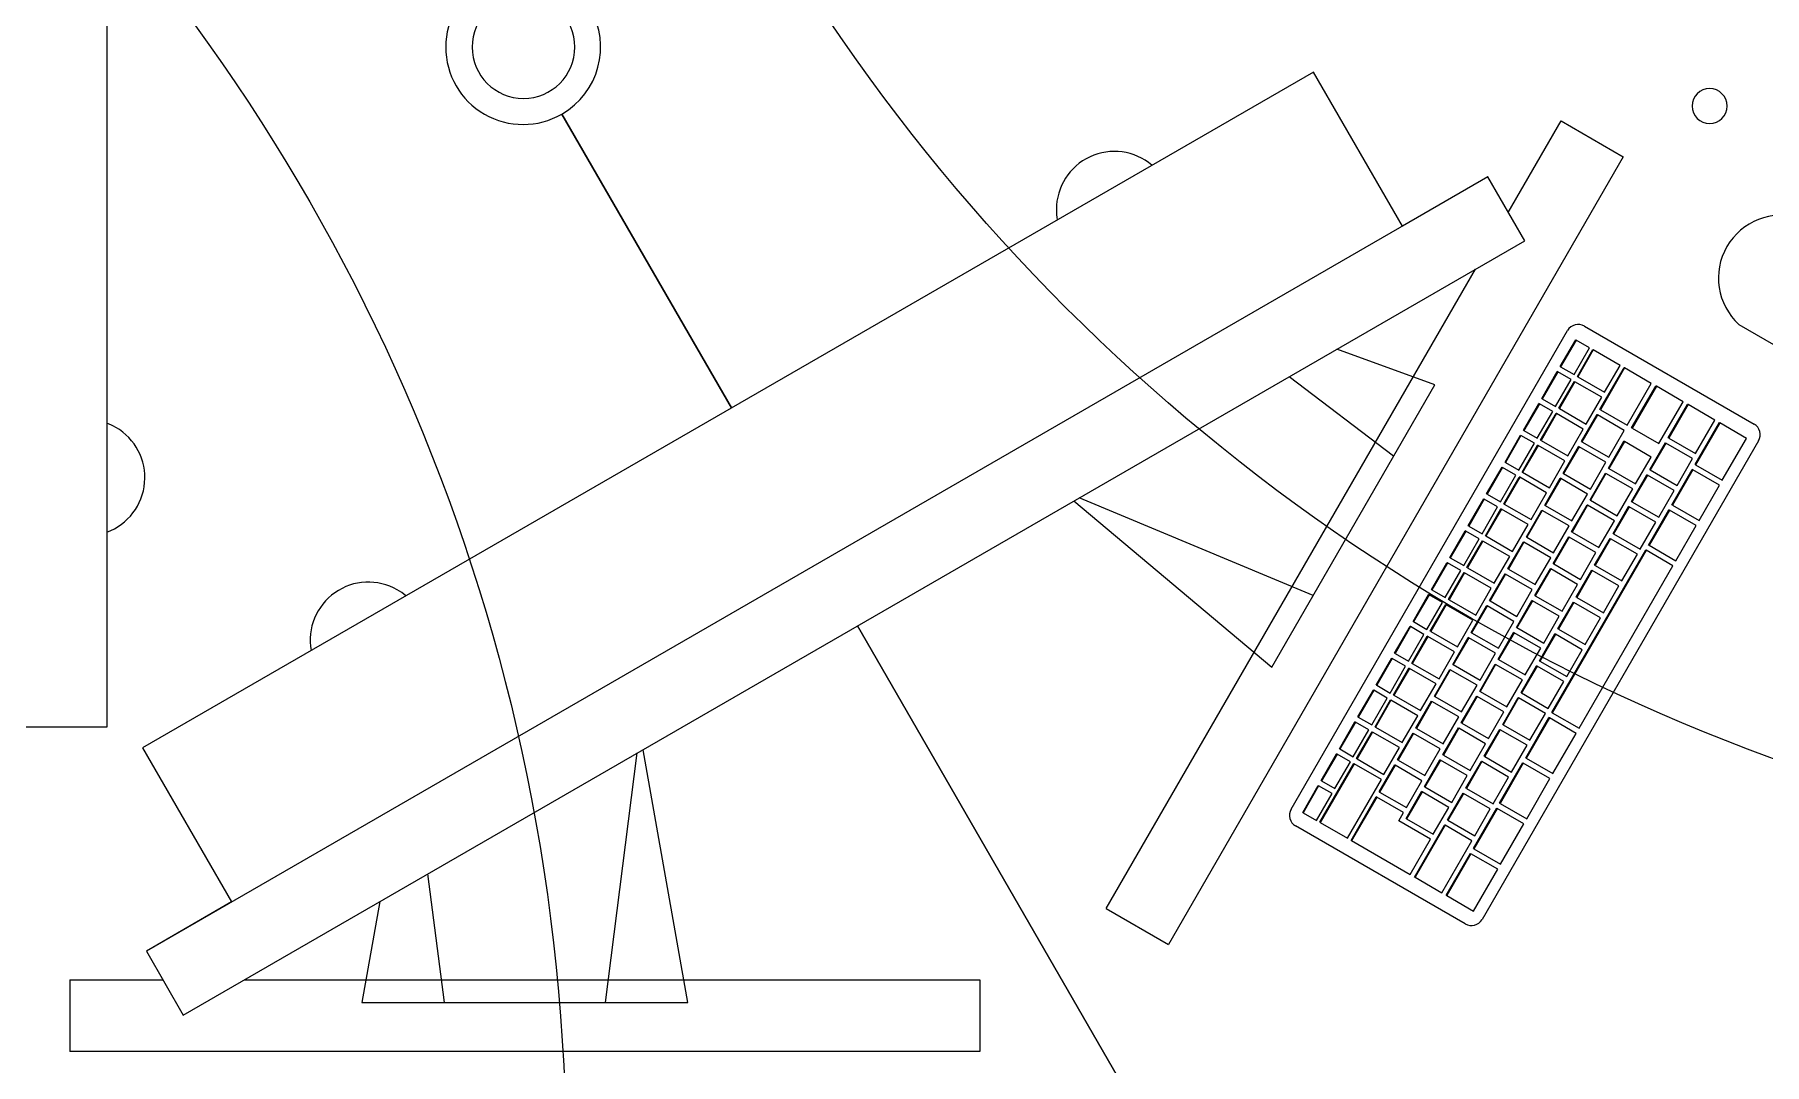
# Model space of a CAD drawing. Header units: millimetres. Extents: x 155920 to 295199, y -4084 to 97293.
# Drawn here: x 176446 to 177339, y 23369 to 23901 of the extents above; entities that cross this region are included whole.
import ezdxf

# ---------------------------------------------------------------- set-up
doc = ezdxf.new("R2010")
doc.units = ezdxf.units.MM
doc.header["$MEASUREMENT"] = 0
for name, color, linetype, lineweight in [('A-GENM', 8, 'CONTINUOUS', 9), ('E-ELEC-EQPM', 8, 'CONTINUOUS', 9), ('I-FURN', 8, 'CONTINUOUS', 9)]:
    doc.layers.add(name, color=color, linetype=linetype, lineweight=lineweight)
doc.layers.add('Social Distancing', color=7, linetype='CONTINUOUS')

msp = doc.modelspace()

# ---------------------------------------------------------------- linework, layer by layer
at = {"layer": 'A-GENM'}
for p, q in [((177094.85, 23500.38), (177237.62, 23747.66)), ((177246.3, 23749.99), (177333.91, 23699.4)), ((177326.02, 23750.86), (177381.01, 23719.11)), ((177233.81, 23729.08), (177241.81, 23742.94)), ((177242.05, 23742.8), (177234.05, 23728.94)), ((177240.96, 23724.95), (177248.96, 23738.81)), ((177242.05, 23742.8), (177241.81, 23742.94)), ((177248.96, 23738.81), (177242.05, 23742.8)), ((177242.67, 23723.96), (177250.67, 23737.82)), ((177250.91, 23737.68), (177242.91, 23723.82)), ((177250.91, 23737.68), (177250.67, 23737.82)), ((177264.74, 23729.7), (177250.91, 23737.68)), ((177234.05, 23728.94), (177233.81, 23729.08)), ((177234.05, 23728.94), (177240.96, 23724.95)), ((177256.74, 23715.84), (177264.74, 23729.7)), ((177224.31, 23712.62), (177232.31, 23726.48)), ((177232.55, 23726.34), (177224.55, 23712.49)), ((177231.46, 23708.5), (177239.46, 23722.35)), ((177232.55, 23726.34), (177232.31, 23726.48)), ((177239.46, 23722.35), (177232.55, 23726.34)), ((177233.17, 23707.51), (177241.17, 23721.36)), ((177241.41, 23721.22), (177233.41, 23707.37)), ((177241.41, 23721.22), (177241.17, 23721.36)), ((177255.24, 23713.24), (177241.41, 23721.22)), ((177242.91, 23723.82), (177242.67, 23723.96)), ((177242.91, 23723.82), (177256.74, 23715.84)), ((177254.33, 23706.84), (177266.83, 23728.49)), ((177267.06, 23728.35), (177254.56, 23706.7)), ((177267.06, 23728.35), (177266.83, 23728.49)), ((177280.87, 23720.38), (177267.06, 23728.35)), ((177268.37, 23698.73), (177280.87, 23720.38)), ((177224.55, 23712.49), (177224.31, 23712.62)), ((177224.55, 23712.49), (177231.46, 23708.5)), ((177247.24, 23699.39), (177255.24, 23713.24)), ((177270.72, 23697.38), (177283.22, 23719.03)), ((177283.46, 23718.89), (177270.96, 23697.24)), ((177283.46, 23718.89), (177283.22, 23719.03)), ((177297.26, 23710.92), (177283.46, 23718.89)), ((177284.76, 23689.27), (177297.26, 23710.92)), ((177214.81, 23696.17), (177222.81, 23710.03)), ((177223.05, 23709.89), (177215.05, 23696.03)), ((177221.96, 23692.04), (177229.96, 23705.9)), ((177223.05, 23709.89), (177222.81, 23710.03)), ((177229.96, 23705.9), (177223.05, 23709.89)), ((177223.67, 23691.05), (177231.67, 23704.91)), ((177231.91, 23704.77), (177223.91, 23690.91)), ((177231.91, 23704.77), (177231.67, 23704.91)), ((177245.74, 23696.79), (177231.91, 23704.77)), ((177233.41, 23707.37), (177233.17, 23707.51)), ((177233.41, 23707.37), (177247.24, 23699.39)), ((177244.83, 23690.39), (177252.83, 23704.24)), ((177253.06, 23704.1), (177245.06, 23690.25)), ((177253.06, 23704.1), (177252.83, 23704.24)), ((177266.89, 23696.12), (177253.06, 23704.1)), ((177254.56, 23706.7), (177254.33, 23706.84)), ((177254.56, 23706.7), (177268.37, 23698.73)), ((177289.61, 23692.24), (177299.61, 23709.56)), ((177299.85, 23709.43), (177289.85, 23692.1)), ((177299.85, 23709.43), (177299.61, 23709.56)), ((177313.65, 23701.46), (177299.85, 23709.43)), ((177205.31, 23679.72), (177213.31, 23693.57)), ((177213.55, 23693.43), (177205.55, 23679.58)), ((177213.55, 23693.43), (177213.31, 23693.57)), ((177220.46, 23689.44), (177213.55, 23693.43)), ((177215.05, 23696.03), (177214.81, 23696.17)), ((177215.05, 23696.03), (177221.96, 23692.04)), ((177237.74, 23682.93), (177245.74, 23696.79)), ((177258.89, 23682.27), (177266.89, 23696.12)), ((177270.96, 23697.24), (177270.72, 23697.38)), ((177270.96, 23697.24), (177284.76, 23689.27)), ((177303.5, 23678.45), (177316, 23700.1)), ((177303.65, 23684.14), (177313.65, 23701.46)), ((177316.24, 23699.96), (177303.74, 23678.31)), ((177316.24, 23699.96), (177316, 23700.1)), ((177330.04, 23691.99), (177316.24, 23699.96)), ((177336.23, 23690.73), (177193.46, 23443.45)), ((177212.46, 23675.59), (177220.46, 23689.44)), ((177214.17, 23674.6), (177222.17, 23688.45)), ((177222.41, 23688.31), (177214.41, 23674.46)), ((177222.41, 23688.31), (177222.17, 23688.45)), ((177236.24, 23680.33), (177222.41, 23688.31)), ((177223.91, 23690.91), (177223.67, 23691.05)), ((177223.91, 23690.91), (177237.74, 23682.93)), ((177235.33, 23673.93), (177243.33, 23687.79)), ((177243.56, 23687.65), (177235.56, 23673.79)), ((177243.56, 23687.65), (177243.33, 23687.79)), ((177257.39, 23679.67), (177243.56, 23687.65)), ((177245.06, 23690.25), (177244.83, 23690.39)), ((177245.06, 23690.25), (177258.89, 23682.27)), ((177258.72, 23676.59), (177266.72, 23690.45)), ((177266.96, 23690.31), (177258.96, 23676.45)), ((177266.96, 23690.31), (177266.72, 23690.45)), ((177280.78, 23682.33), (177266.96, 23690.31)), ((177280.11, 23675.79), (177288.11, 23689.64)), ((177288.35, 23689.51), (177280.35, 23675.65)), ((177288.35, 23689.51), (177288.11, 23689.64)), ((177302.17, 23681.53), (177288.35, 23689.51)), ((177289.85, 23692.1), (177289.61, 23692.24)), ((177289.85, 23692.1), (177303.65, 23684.14)), ((177317.54, 23670.34), (177330.04, 23691.99)), ((177195.81, 23663.26), (177203.81, 23677.12)), ((177204.05, 23676.98), (177196.05, 23663.12)), ((177204.05, 23676.98), (177203.81, 23677.12)), ((177210.96, 23672.99), (177204.05, 23676.98)), ((177205.55, 23679.58), (177205.31, 23679.72)), ((177205.55, 23679.58), (177212.46, 23675.59)), ((177228.24, 23666.48), (177236.24, 23680.33)), ((177249.39, 23665.81), (177257.39, 23679.67)), ((177258.96, 23676.45), (177258.72, 23676.59)), ((177258.96, 23676.45), (177272.78, 23668.47)), ((177272.78, 23668.47), (177280.78, 23682.33)), ((177280.35, 23675.65), (177280.11, 23675.79)), ((177280.35, 23675.65), (177294.17, 23667.67)), ((177291.5, 23657.66), (177302, 23675.85)), ((177302.24, 23675.71), (177291.74, 23657.53)), ((177294.17, 23667.67), (177302.17, 23681.53)), ((177302.24, 23675.71), (177302, 23675.85)), ((177316.04, 23667.74), (177302.24, 23675.71)), ((177303.74, 23678.31), (177303.5, 23678.45)), ((177303.74, 23678.31), (177317.54, 23670.34)), ((177202.96, 23659.13), (177210.96, 23672.99)), ((177204.67, 23658.14), (177212.67, 23672)), ((177212.91, 23671.86), (177204.91, 23658)), ((177212.91, 23671.86), (177212.67, 23672)), ((177226.74, 23663.88), (177212.91, 23671.86)), ((177214.41, 23674.46), (177214.17, 23674.6)), ((177214.41, 23674.46), (177228.24, 23666.48)), ((177225.83, 23657.48), (177233.83, 23671.33)), ((177234.06, 23671.2), (177226.06, 23657.34)), ((177234.06, 23671.2), (177233.83, 23671.33)), ((177247.89, 23663.21), (177234.06, 23671.2)), ((177235.56, 23673.79), (177235.33, 23673.93)), ((177235.56, 23673.79), (177249.39, 23665.81)), ((177249.22, 23660.14), (177257.22, 23673.99)), ((177257.46, 23673.86), (177249.46, 23660)), ((177257.46, 23673.86), (177257.22, 23673.99)), ((177271.28, 23665.88), (177257.46, 23673.86)), ((177270.61, 23659.33), (177278.61, 23673.19)), ((177278.85, 23673.05), (177270.85, 23659.2)), ((177278.85, 23673.05), (177278.61, 23673.19)), ((177292.67, 23665.07), (177278.85, 23673.05)), ((177305.54, 23649.56), (177316.04, 23667.74)), ((177186.31, 23646.81), (177194.31, 23660.66)), ((177194.55, 23660.52), (177186.55, 23646.67)), ((177194.55, 23660.52), (177194.31, 23660.66)), ((177201.46, 23656.53), (177194.55, 23660.52)), ((177196.05, 23663.12), (177195.81, 23663.26)), ((177196.05, 23663.12), (177202.96, 23659.13)), ((177204.91, 23658), (177204.67, 23658.14)), ((177204.91, 23658), (177218.74, 23650.02)), ((177218.74, 23650.02), (177226.74, 23663.88)), ((177226.06, 23657.34), (177225.83, 23657.48)), ((177226.06, 23657.34), (177239.89, 23649.36)), ((177239.72, 23643.68), (177247.72, 23657.54)), ((177239.89, 23649.36), (177247.89, 23663.21)), ((177247.96, 23657.4), (177239.96, 23643.54)), ((177247.96, 23657.4), (177247.72, 23657.54)), ((177261.78, 23649.42), (177247.96, 23657.4)), ((177249.46, 23660), (177249.22, 23660.14)), ((177249.46, 23660), (177263.28, 23652.02)), ((177263.28, 23652.02), (177271.28, 23665.88)), ((177270.85, 23659.2), (177270.61, 23659.33)), ((177270.85, 23659.2), (177284.67, 23651.22)), ((177284.67, 23651.22), (177292.67, 23665.07)), ((177291.74, 23657.53), (177291.5, 23657.66)), ((177291.74, 23657.53), (177305.54, 23649.56)), ((177193.46, 23642.68), (177201.46, 23656.53)), ((177195.17, 23641.69), (177203.17, 23655.54)), ((177203.41, 23655.41), (177195.41, 23641.55)), ((177203.41, 23655.41), (177203.17, 23655.54)), ((177217.24, 23647.43), (177203.41, 23655.41)), ((177216.33, 23641.02), (177224.33, 23654.88)), ((177224.56, 23654.74), (177216.56, 23640.88)), ((177224.56, 23654.74), (177224.33, 23654.88)), ((177238.39, 23646.76), (177224.56, 23654.74)), ((177253.78, 23635.56), (177261.78, 23649.42)), ((177261.11, 23642.88), (177269.11, 23656.74)), ((177269.35, 23656.6), (177261.35, 23642.74)), ((177269.35, 23656.6), (177269.11, 23656.74)), ((177283.17, 23648.62), (177269.35, 23656.6)), ((177275.17, 23634.76), (177283.17, 23648.62)), ((177279.5, 23636.88), (177290, 23655.07)), ((177290.24, 23654.93), (177279.74, 23636.74)), ((177290.24, 23654.93), (177290, 23655.07)), ((177304.04, 23646.96), (177290.24, 23654.93)), ((177176.81, 23630.35), (177184.81, 23644.21)), ((177185.05, 23644.07), (177177.05, 23630.21)), ((177183.96, 23626.22), (177191.96, 23640.08)), ((177185.05, 23644.07), (177184.81, 23644.21)), ((177191.96, 23640.08), (177185.05, 23644.07)), ((177186.55, 23646.67), (177186.31, 23646.81)), ((177186.55, 23646.67), (177193.46, 23642.68)), ((177195.41, 23641.55), (177195.17, 23641.69)), ((177195.41, 23641.55), (177209.24, 23633.57)), ((177209.24, 23633.57), (177217.24, 23647.43)), ((177216.56, 23640.88), (177216.33, 23641.02)), ((177216.56, 23640.88), (177230.39, 23632.9)), ((177230.22, 23627.23), (177238.22, 23641.09)), ((177230.39, 23632.9), (177238.39, 23646.76)), ((177238.46, 23640.95), (177230.46, 23627.09)), ((177238.46, 23640.95), (177238.22, 23641.09)), ((177252.28, 23632.97), (177238.46, 23640.95)), ((177239.96, 23643.54), (177239.72, 23643.68)), ((177239.96, 23643.54), (177253.78, 23635.56)), ((177251.61, 23626.43), (177259.61, 23640.28)), ((177259.85, 23640.14), (177251.85, 23626.29)), ((177259.85, 23640.14), (177259.61, 23640.28)), ((177273.67, 23632.16), (177259.85, 23640.14)), ((177261.35, 23642.74), (177261.11, 23642.88)), ((177261.35, 23642.74), (177275.17, 23634.76)), ((177293.54, 23628.77), (177304.04, 23646.96)), ((177185.67, 23625.23), (177193.67, 23639.09)), ((177193.91, 23638.95), (177185.91, 23625.09)), ((177193.91, 23638.95), (177193.67, 23639.09)), ((177207.74, 23630.97), (177193.91, 23638.95)), ((177199.74, 23617.11), (177207.74, 23630.97)), ((177206.83, 23624.57), (177214.83, 23638.42)), ((177215.06, 23638.29), (177207.06, 23624.43)), ((177215.06, 23638.29), (177214.83, 23638.42)), ((177228.89, 23630.31), (177215.06, 23638.29)), ((177229.5, 23550.28), (177278, 23634.28)), ((177278.24, 23634.14), (177229.74, 23550.14)), ((177244.28, 23619.11), (177252.28, 23632.97)), ((177265.67, 23618.31), (177273.67, 23632.16)), ((177278.24, 23634.14), (177278, 23634.28)), ((177292.04, 23626.17), (177278.24, 23634.14)), ((177279.74, 23636.74), (177279.5, 23636.88)), ((177279.74, 23636.74), (177293.54, 23628.77)), ((177167.31, 23613.9), (177175.31, 23627.75)), ((177175.55, 23627.62), (177167.55, 23613.76)), ((177174.46, 23609.77), (177182.46, 23623.63)), ((177175.55, 23627.62), (177175.31, 23627.75)), ((177182.46, 23623.63), (177175.55, 23627.62)), ((177176.17, 23608.78), (177184.17, 23622.64)), ((177184.41, 23622.5), (177176.41, 23608.64)), ((177177.05, 23630.21), (177176.81, 23630.35)), ((177177.05, 23630.21), (177183.96, 23626.22)), ((177184.41, 23622.5), (177184.17, 23622.64)), ((177198.24, 23614.52), (177184.41, 23622.5)), ((177185.91, 23625.09), (177185.67, 23625.23)), ((177185.91, 23625.09), (177199.74, 23617.11)), ((177197.33, 23608.11), (177205.33, 23621.97)), ((177205.56, 23621.83), (177197.56, 23607.98)), ((177205.56, 23621.83), (177205.33, 23621.97)), ((177219.39, 23613.85), (177205.56, 23621.83)), ((177207.06, 23624.43), (177206.83, 23624.57)), ((177207.06, 23624.43), (177220.89, 23616.45)), ((177220.72, 23610.77), (177228.72, 23624.63)), ((177220.89, 23616.45), (177228.89, 23630.31)), ((177228.96, 23624.49), (177220.96, 23610.64)), ((177228.96, 23624.49), (177228.72, 23624.63)), ((177242.78, 23616.51), (177228.96, 23624.49)), ((177230.46, 23627.09), (177230.22, 23627.23)), ((177230.46, 23627.09), (177244.28, 23619.11)), ((177242.11, 23609.97), (177250.11, 23623.83)), ((177250.35, 23623.69), (177242.35, 23609.83)), ((177243.54, 23542.17), (177292.04, 23626.17)), ((177250.35, 23623.69), (177250.11, 23623.83)), ((177264.17, 23615.71), (177250.35, 23623.69)), ((177251.85, 23626.29), (177251.61, 23626.43)), ((177251.85, 23626.29), (177265.67, 23618.31)), ((177167.55, 23613.76), (177167.31, 23613.9)), ((177167.55, 23613.76), (177174.46, 23609.77)), ((177190.24, 23600.66), (177198.24, 23614.52)), ((177211.39, 23599.99), (177219.39, 23613.85)), ((177234.78, 23602.66), (177242.78, 23616.51)), ((177256.17, 23601.85), (177264.17, 23615.71)), ((177157.81, 23597.44), (177165.81, 23611.3)), ((177166.05, 23611.16), (177158.05, 23597.3)), ((177164.96, 23593.31), (177172.96, 23607.17)), ((177166.05, 23611.16), (177165.81, 23611.3)), ((177172.96, 23607.17), (177166.05, 23611.16)), ((177166.67, 23592.32), (177174.67, 23606.18)), ((177174.91, 23606.04), (177166.91, 23592.19)), ((177174.91, 23606.04), (177174.67, 23606.18)), ((177188.74, 23598.06), (177174.91, 23606.04)), ((177176.41, 23608.64), (177176.17, 23608.78)), ((177176.41, 23608.64), (177190.24, 23600.66)), ((177187.83, 23591.66), (177195.83, 23605.52)), ((177196.06, 23605.38), (177188.06, 23591.52)), ((177196.06, 23605.38), (177195.83, 23605.52)), ((177209.89, 23597.4), (177196.06, 23605.38)), ((177197.56, 23607.98), (177197.33, 23608.11)), ((177197.56, 23607.98), (177211.39, 23599.99)), ((177211.22, 23594.32), (177219.22, 23608.18)), ((177219.46, 23608.04), (177211.46, 23594.18)), ((177219.46, 23608.04), (177219.22, 23608.18)), ((177233.28, 23600.06), (177219.46, 23608.04)), ((177220.96, 23610.64), (177220.72, 23610.77)), ((177220.96, 23610.64), (177234.78, 23602.66)), ((177232.61, 23593.52), (177240.61, 23607.37)), ((177240.85, 23607.23), (177232.85, 23593.38)), ((177240.85, 23607.23), (177240.61, 23607.37)), ((177254.67, 23599.25), (177240.85, 23607.23)), ((177242.35, 23609.83), (177242.11, 23609.97)), ((177242.35, 23609.83), (177256.17, 23601.85)), ((177148.31, 23580.99), (177156.31, 23594.85)), ((177156.55, 23594.71), (177148.55, 23580.85)), ((177156.55, 23594.71), (177156.31, 23594.85)), ((177163.46, 23590.72), (177156.55, 23594.71)), ((177158.05, 23597.3), (177157.81, 23597.44)), ((177158.05, 23597.3), (177164.96, 23593.31)), ((177180.74, 23584.21), (177188.74, 23598.06)), ((177201.89, 23583.54), (177209.89, 23597.4)), ((177225.28, 23586.2), (177233.28, 23600.06)), ((177246.67, 23585.4), (177254.67, 23599.25)), ((177155.46, 23576.86), (177163.46, 23590.72)), ((177157.17, 23575.87), (177165.17, 23589.73)), ((177165.41, 23589.59), (177157.41, 23575.73)), ((177165.41, 23589.59), (177165.17, 23589.73)), ((177179.24, 23581.61), (177165.41, 23589.59)), ((177166.91, 23592.19), (177166.67, 23592.32)), ((177166.91, 23592.19), (177180.74, 23584.21)), ((177178.33, 23575.2), (177186.33, 23589.06)), ((177186.56, 23588.92), (177178.56, 23575.07)), ((177186.56, 23588.92), (177186.33, 23589.06)), ((177200.39, 23580.94), (177186.56, 23588.92)), ((177188.06, 23591.52), (177187.83, 23591.66)), ((177188.06, 23591.52), (177201.89, 23583.54)), ((177201.72, 23577.87), (177209.72, 23591.72)), ((177209.96, 23591.58), (177201.96, 23577.73)), ((177209.96, 23591.58), (177209.72, 23591.72)), ((177223.78, 23583.6), (177209.96, 23591.58)), ((177211.46, 23594.18), (177211.22, 23594.32)), ((177211.46, 23594.18), (177225.28, 23586.2)), ((177223.11, 23577.06), (177231.11, 23590.92)), ((177231.35, 23590.78), (177223.35, 23576.92)), ((177231.35, 23590.78), (177231.11, 23590.92)), ((177245.17, 23582.8), (177231.35, 23590.78)), ((177232.85, 23593.38), (177232.61, 23593.52)), ((177232.85, 23593.38), (177246.67, 23585.4)), ((177138.81, 23564.53), (177146.81, 23578.39)), ((177147.05, 23578.25), (177139.05, 23564.4)), ((177147.05, 23578.25), (177146.81, 23578.39)), ((177153.96, 23574.26), (177147.05, 23578.25)), ((177148.55, 23580.85), (177148.31, 23580.99)), ((177148.55, 23580.85), (177155.46, 23576.86)), ((177171.24, 23567.75), (177179.24, 23581.61)), ((177192.39, 23567.09), (177200.39, 23580.94)), ((177201.96, 23577.73), (177201.72, 23577.87)), ((177201.96, 23577.73), (177215.78, 23569.75)), ((177215.78, 23569.75), (177223.78, 23583.6)), ((177223.35, 23576.92), (177223.11, 23577.06)), ((177223.35, 23576.92), (177237.17, 23568.94)), ((177237.17, 23568.94), (177245.17, 23582.8)), ((177145.96, 23560.41), (177153.96, 23574.26)), ((177147.67, 23559.42), (177155.67, 23573.27)), ((177155.91, 23573.13), (177147.91, 23559.28)), ((177155.91, 23573.13), (177155.67, 23573.27)), ((177169.74, 23565.15), (177155.91, 23573.13)), ((177157.41, 23575.73), (177157.17, 23575.87)), ((177157.41, 23575.73), (177171.24, 23567.75)), ((177168.83, 23558.75), (177176.83, 23572.61)), ((177177.06, 23572.47), (177169.06, 23558.61)), ((177177.06, 23572.47), (177176.83, 23572.61)), ((177190.89, 23564.49), (177177.06, 23572.47)), ((177178.56, 23575.07), (177178.33, 23575.2)), ((177178.56, 23575.07), (177192.39, 23567.09)), ((177192.22, 23561.41), (177200.22, 23575.27)), ((177200.46, 23575.13), (177192.46, 23561.27)), ((177200.46, 23575.13), (177200.22, 23575.27)), ((177214.28, 23567.15), (177200.46, 23575.13)), ((177213.61, 23560.61), (177221.61, 23574.46)), ((177221.85, 23574.33), (177213.85, 23560.47)), ((177221.85, 23574.33), (177221.61, 23574.46)), ((177235.67, 23566.34), (177221.85, 23574.33)), ((177129.31, 23548.08), (177137.31, 23561.94)), ((177137.55, 23561.8), (177129.55, 23547.94)), ((177137.55, 23561.8), (177137.31, 23561.94)), ((177144.46, 23557.81), (177137.55, 23561.8)), ((177139.05, 23564.4), (177138.81, 23564.53)), ((177139.05, 23564.4), (177145.96, 23560.41)), ((177147.91, 23559.28), (177147.67, 23559.42)), ((177147.91, 23559.28), (177161.74, 23551.3)), ((177161.74, 23551.3), (177169.74, 23565.15)), ((177182.89, 23550.63), (177190.89, 23564.49)), ((177192.46, 23561.27), (177192.22, 23561.41)), ((177192.46, 23561.27), (177206.28, 23553.29)), ((177206.28, 23553.29), (177214.28, 23567.15)), ((177213.85, 23560.47), (177213.61, 23560.61)), ((177213.85, 23560.47), (177227.67, 23552.49)), ((177227.67, 23552.49), (177235.67, 23566.34)), ((177136.46, 23543.95), (177144.46, 23557.81)), ((177138.17, 23542.96), (177146.17, 23556.82)), ((177146.41, 23556.68), (177138.41, 23542.82)), ((177146.41, 23556.68), (177146.17, 23556.82)), ((177160.24, 23548.7), (177146.41, 23556.68)), ((177159.33, 23542.3), (177167.33, 23556.15)), ((177167.56, 23556.01), (177159.56, 23542.16)), ((177167.56, 23556.01), (177167.33, 23556.15)), ((177181.39, 23548.03), (177167.56, 23556.01)), ((177169.06, 23558.61), (177168.83, 23558.75)), ((177169.06, 23558.61), (177182.89, 23550.63)), ((177182.72, 23544.96), (177190.72, 23558.81)), ((177190.96, 23558.67), (177182.96, 23544.82)), ((177190.96, 23558.67), (177190.72, 23558.81)), ((177204.78, 23550.69), (177190.96, 23558.67)), ((177196.78, 23536.84), (177204.78, 23550.69)), ((177204.11, 23544.15), (177212.11, 23558.01)), ((177212.35, 23557.87), (177204.35, 23544.01)), ((177212.35, 23557.87), (177212.11, 23558.01)), ((177226.17, 23549.89), (177212.35, 23557.87)), ((177229.74, 23550.14), (177229.5, 23550.28)), ((177229.74, 23550.14), (177243.54, 23542.17)), ((177119.81, 23531.63), (177127.81, 23545.48)), ((177128.05, 23545.34), (177120.05, 23531.49)), ((177126.96, 23527.5), (177134.96, 23541.35)), ((177128.05, 23545.34), (177127.81, 23545.48)), ((177134.96, 23541.35), (177128.05, 23545.34)), ((177129.55, 23547.94), (177129.31, 23548.08)), ((177129.55, 23547.94), (177136.46, 23543.95)), ((177138.41, 23542.82), (177138.17, 23542.96)), ((177138.41, 23542.82), (177152.24, 23534.84)), ((177152.24, 23534.84), (177160.24, 23548.7)), ((177159.56, 23542.16), (177159.33, 23542.3)), ((177159.56, 23542.16), (177173.39, 23534.18)), ((177173.22, 23528.5), (177181.22, 23542.36)), ((177173.39, 23534.18), (177181.39, 23548.03)), ((177181.46, 23542.22), (177173.46, 23528.36)), ((177181.46, 23542.22), (177181.22, 23542.36)), ((177195.28, 23534.24), (177181.46, 23542.22)), ((177182.96, 23544.82), (177182.72, 23544.96)), ((177182.96, 23544.82), (177196.78, 23536.84)), ((177194.61, 23527.7), (177202.61, 23541.55)), ((177202.85, 23541.42), (177194.85, 23527.56)), ((177202.85, 23541.42), (177202.61, 23541.55)), ((177216.67, 23533.44), (177202.85, 23541.42)), ((177204.35, 23544.01), (177204.11, 23544.15)), ((177204.35, 23544.01), (177218.17, 23536.03)), ((177216, 23526.89), (177228, 23547.68)), ((177228.24, 23547.54), (177216.24, 23526.76)), ((177218.17, 23536.03), (177226.17, 23549.89)), ((177228.24, 23547.54), (177228, 23547.68)), ((177242.04, 23539.57), (177228.24, 23547.54)), ((177128.67, 23526.51), (177136.67, 23540.36)), ((177136.91, 23540.22), (177128.91, 23526.37)), ((177136.91, 23540.22), (177136.67, 23540.36)), ((177150.74, 23532.24), (177136.91, 23540.22)), ((177142.74, 23518.39), (177150.74, 23532.24)), ((177149.83, 23525.84), (177157.83, 23539.7)), ((177158.06, 23539.56), (177150.06, 23525.7)), ((177158.06, 23539.56), (177157.83, 23539.7)), ((177171.89, 23531.58), (177158.06, 23539.56)), ((177187.28, 23520.38), (177195.28, 23534.24)), ((177208.67, 23519.58), (177216.67, 23533.44)), ((177230.04, 23518.79), (177242.04, 23539.57)), ((177109.67, 23493.6), (177127.17, 23523.91)), ((177127.41, 23523.77), (177109.91, 23493.46)), ((177110.31, 23515.17), (177118.31, 23529.03)), ((177118.55, 23528.89), (177110.55, 23515.03)), ((177117.46, 23511.04), (177125.46, 23524.9)), ((177118.55, 23528.89), (177118.31, 23529.03)), ((177125.46, 23524.9), (177118.55, 23528.89)), ((177120.05, 23531.49), (177119.81, 23531.63)), ((177120.05, 23531.49), (177126.96, 23527.5)), ((177127.41, 23523.77), (177127.17, 23523.91)), ((177141.48, 23515.65), (177127.41, 23523.77)), ((177128.91, 23526.37), (177128.67, 23526.51)), ((177128.91, 23526.37), (177142.74, 23518.39)), ((177140.33, 23509.39), (177148.33, 23523.24)), ((177148.56, 23523.1), (177148.33, 23523.24)), ((177150.06, 23525.7), (177149.83, 23525.84)), ((177150.06, 23525.7), (177163.89, 23517.72)), ((177163.72, 23512.05), (177171.72, 23525.9)), ((177163.89, 23517.72), (177171.89, 23531.58)), ((177171.96, 23525.77), (177163.96, 23511.91)), ((177171.96, 23525.77), (177171.72, 23525.9)), ((177185.78, 23517.78), (177171.96, 23525.77)), ((177173.46, 23528.36), (177173.22, 23528.5)), ((177173.46, 23528.36), (177187.28, 23520.38)), ((177185.11, 23511.24), (177193.11, 23525.1)), ((177193.35, 23524.96), (177185.35, 23511.11)), ((177193.35, 23524.96), (177193.11, 23525.1)), ((177207.17, 23516.98), (177193.35, 23524.96)), ((177194.85, 23527.56), (177194.61, 23527.7)), ((177194.85, 23527.56), (177208.67, 23519.58)), ((177202.5, 23503.51), (177214.5, 23524.3)), ((177214.74, 23524.16), (177202.74, 23503.37)), ((177214.74, 23524.16), (177214.5, 23524.3)), ((177228.54, 23516.19), (177214.74, 23524.16)), ((177216.24, 23526.76), (177216, 23526.89)), ((177216.24, 23526.76), (177230.04, 23518.79)), ((177110.55, 23515.03), (177110.31, 23515.17)), ((177110.55, 23515.03), (177117.46, 23511.04)), ((177123.98, 23485.34), (177141.48, 23515.65)), ((177148.56, 23523.1), (177140.56, 23509.25)), ((177162.39, 23515.12), (177148.56, 23523.1)), ((177154.39, 23501.27), (177162.39, 23515.12)), ((177177.78, 23503.93), (177185.78, 23517.78)), ((177199.17, 23503.12), (177207.17, 23516.98)), ((177216.54, 23495.4), (177228.54, 23516.19)), ((177100.81, 23498.72), (177108.81, 23512.57)), ((177109.05, 23512.43), (177101.05, 23498.58)), ((177107.96, 23494.59), (177115.96, 23508.44)), ((177109.05, 23512.43), (177108.81, 23512.57)), ((177115.96, 23508.44), (177109.05, 23512.43)), ((177125.83, 23484.27), (177138.83, 23506.79)), ((177139.06, 23506.65), (177126.06, 23484.13)), ((177139.06, 23506.65), (177138.83, 23506.79)), ((177152.89, 23498.67), (177139.06, 23506.65)), ((177140.56, 23509.25), (177140.33, 23509.39)), ((177140.56, 23509.25), (177154.39, 23501.27)), ((177154.22, 23495.59), (177162.22, 23509.45)), ((177162.46, 23509.31), (177154.46, 23495.45)), ((177162.46, 23509.31), (177162.22, 23509.45)), ((177176.28, 23501.33), (177162.46, 23509.31)), ((177163.96, 23511.91), (177163.72, 23512.05)), ((177163.96, 23511.91), (177177.78, 23503.93)), ((177175.61, 23494.79), (177183.61, 23508.65)), ((177183.85, 23508.51), (177175.85, 23494.65)), ((177183.85, 23508.51), (177183.61, 23508.65)), ((177197.67, 23500.53), (177183.85, 23508.51)), ((177185.35, 23511.11), (177185.11, 23511.24)), ((177185.35, 23511.11), (177199.17, 23503.12)), ((177101.05, 23498.58), (177100.81, 23498.72)), ((177101.05, 23498.58), (177107.96, 23494.59)), ((177150.39, 23494.34), (177152.89, 23498.67)), ((177168.28, 23487.47), (177176.28, 23501.33)), ((177189, 23480.13), (177201, 23500.91)), ((177201.24, 23500.78), (177189.24, 23479.99)), ((177189.67, 23486.67), (177197.67, 23500.53)), ((177201.24, 23500.78), (177201, 23500.91)), ((177215.04, 23492.81), (177201.24, 23500.78)), ((177202.74, 23503.37), (177202.5, 23503.51)), ((177202.74, 23503.37), (177216.54, 23495.4)), ((177184.79, 23441.12), (177097.18, 23491.71)), ((177109.91, 23493.46), (177109.67, 23493.6)), ((177109.91, 23493.46), (177123.98, 23485.34)), ((177166.78, 23484.88), (177150.39, 23494.34)), ((177154.46, 23495.45), (177154.22, 23495.59)), ((177154.46, 23495.45), (177168.28, 23487.47)), ((177158.61, 23465.34), (177174.11, 23492.19)), ((177174.35, 23492.05), (177158.85, 23465.21)), ((177174.35, 23492.05), (177174.11, 23492.19)), ((177188.17, 23484.07), (177174.35, 23492.05)), ((177175.85, 23494.65), (177175.61, 23494.79)), ((177175.85, 23494.65), (177189.67, 23486.67)), ((177203.04, 23472.02), (177215.04, 23492.81)), ((177126.06, 23484.13), (177125.83, 23484.27)), ((177126.06, 23484.13), (177156.28, 23466.69)), ((177156.28, 23466.69), (177166.78, 23484.88)), ((177172.67, 23457.23), (177188.17, 23484.07)), ((177189.24, 23479.99), (177189, 23480.13)), ((177189.24, 23479.99), (177203.04, 23472.02)), ((177175, 23455.88), (177187.5, 23477.53)), ((177187.74, 23477.39), (177175.24, 23455.74)), ((177187.74, 23477.39), (177187.5, 23477.53)), ((177201.54, 23469.42), (177187.74, 23477.39)), ((177158.85, 23465.21), (177158.61, 23465.34)), ((177158.85, 23465.21), (177172.67, 23457.23)), ((177189.04, 23447.77), (177201.54, 23469.42)), ((177175.24, 23455.74), (177175, 23455.88)), ((177175.24, 23455.74), (177189.04, 23447.77))]:
    msp.add_line(p, q, dxfattribs=at)
for centre, radius, start, end in [((177348.08, 23774.78), 32.54, 72.68038, 227.31962), ((177243.12, 23744.49), 6.35, 60, 150), ((177330.73, 23693.9), 6.35, 330, 60), ((177100.35, 23497.21), 6.35, 150, 240), ((177187.96, 23446.62), 6.35, 240, 330)]:
    msp.add_arc(centre, radius, start, end, dxfattribs=at)
at = {"layer": 'E-ELEC-EQPM'}
for p, q in [((176483.14, 24241.11), (176483.14, 23542.71)), ((176483.14, 24241.11), (176483.14, 23542.71)), ((177106.47, 23881.23), (176501.63, 23532.03)), ((177106.47, 23881.23), (176501.63, 23532.03)), ((177152.42, 23801.64), (177106.47, 23881.23)), ((177152.42, 23801.64), (177106.47, 23881.23)), ((177196.41, 23827.04), (176503.59, 23427.04)), ((177196.41, 23827.04), (177152.42, 23801.64)), ((177215.46, 23794.05), (177196.41, 23827.04)), ((177215.46, 23794.05), (177196.41, 23827.04)), ((176522.64, 23394.05), (177215.46, 23794.05)), ((176522.64, 23394.05), (177215.46, 23794.05)), ((176483.14, 23542.71), (176391.24, 23542.71)), ((176483.14, 23542.71), (176391.24, 23542.71)), ((176501.63, 23532.03), (176547.58, 23452.44)), ((176501.63, 23532.03), (176547.58, 23452.44)), ((176547.58, 23452.44), (176503.59, 23427.04)), ((176503.59, 23427.04), (176522.64, 23394.05)), ((176503.59, 23427.04), (176522.64, 23394.05))]:
    msp.add_line(p, q, dxfattribs=at)
at = {"layer": 'I-FURN'}
for p, q in [((176805.87, 23707.68), (176718.2, 23859.51)), ((176718.2, 23859.51), (176805.87, 23707.68)), ((177206.97, 23808.75), (177234.28, 23856.04)), ((177234.28, 23856.04), (177266.39, 23837.49)), ((177266.39, 23837.49), (177031.44, 23430.55)), ((176999.33, 23449.09), (177190, 23779.35)), ((177169, 23719.6), (177118.41, 23738.02)), ((177147.7, 23682.72), (177093.77, 23723.79)), ((177084.84, 23573.84), (177169, 23719.6)), ((176982.65, 23659.64), (177084.84, 23573.84)), ((177106.14, 23610.72), (176985.43, 23661.24)), ((177273.22, 22898.24), (176870.87, 23595.1)), ((176870.87, 23595.1), (177273.22, 22898.24)), ((176740.68, 23400.59), (176757.16, 23529.45)), ((176783.27, 23400.59), (176760.25, 23531.14)), ((176657.55, 23400.59), (176649.05, 23467.03)), ((176624.16, 23452.66), (176614.96, 23400.59)), ((176999.33, 23449.09), (177031.44, 23430.55)), ((176464.16, 23412.27), (176464.16, 23375.19)), ((176464.16, 23412.27), (176512.12, 23412.27)), ((176554.2, 23412.27), (176934.06, 23412.27)), ((176934.06, 23412.27), (176934.06, 23375.19)), ((176614.96, 23400.59), (176783.27, 23400.59)), ((176934.06, 23375.19), (176464.16, 23375.19))]:
    msp.add_line(p, q, dxfattribs=at)
for centre, radius, start, end in [((176698.2, 23894.15), 40, 300.00141, 120.00141), ((176698.2, 23894.15), 40, 120.00141, 300.00141), ((176698.37, 23894.14), 26.51, 0, 180), ((176698.37, 23894.14), 26.51, 180, 0), ((177310.99, 23863.69), 9, 0, 180), ((177310.99, 23863.69), 9, 180, 0), ((177003.58, 23810.23), 30, 49.73187, 180), ((177003.58, 23810.23), 30, 180, 190.26813), ((176472.83, 23671.66), 30, 60.00282, 69.71478), ((176472.83, 23671.66), 30, 290.28516, 60.00282), ((176618.21, 23587.72), 30, 60.00282, 190.24537), ((176618.21, 23587.72), 30, 49.75455, 60.00282)]:
    msp.add_arc(centre, radius, start, end, dxfattribs=at)
at = {"layer": 'Social Distancing'}
for centre in [(177685.83, 24466.44), (175720.44, 23316.51)]:
    msp.add_circle(centre, 1000, dxfattribs=at)

doc.saveas('drawing.dxf')
